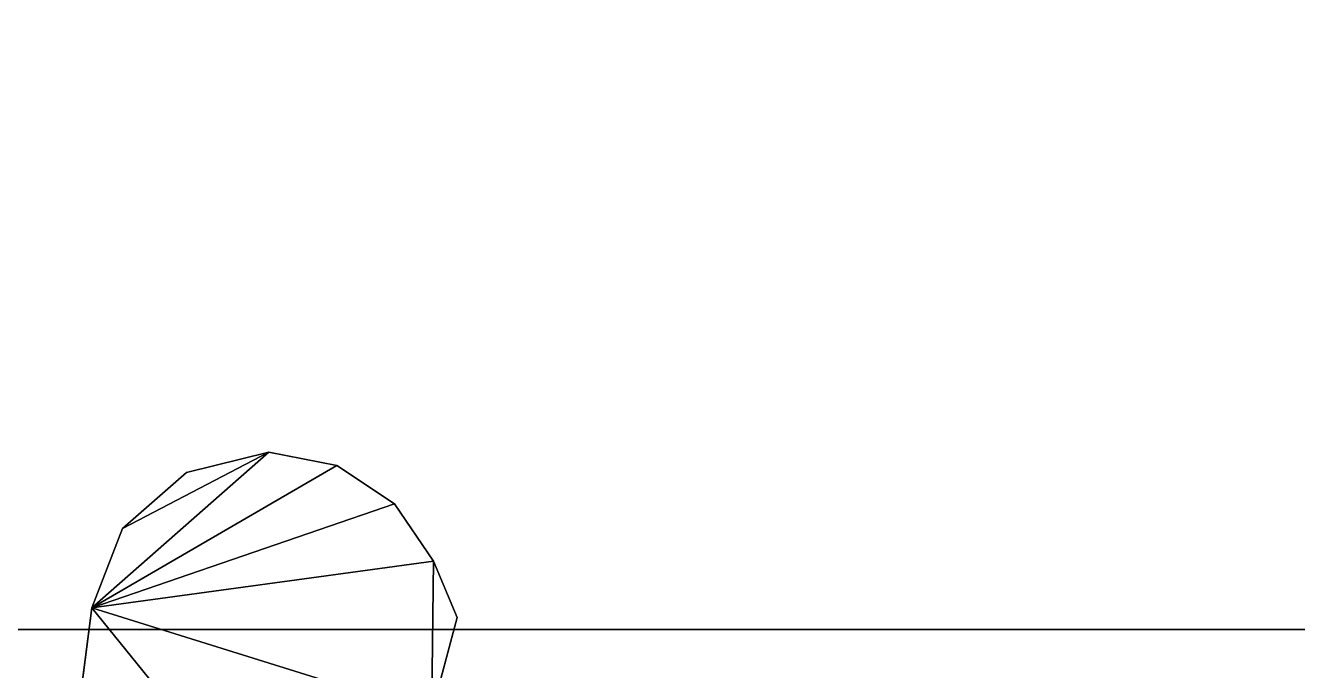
# Model space of a CAD drawing. Extents: x -80 to 3098, y -1530 to 80.
# Drawn here: x 820.09 to 842.54, y -327.72 to -316.34 of the extents above; entities that cross this region are included whole.
import ezdxf

# ---------------------------------------------------------------- set-up
doc = ezdxf.new("R2010")
doc.units = 0

# ---------------------------------------------------------------- blocks, each defined once
blk = doc.blocks.new('Kogan.bajo 1p gola 72x18.Suelo1', base_point=(0, 18))
at = {"layer": 'Blanco', "color": 0}
for points in [[(0, 18), (0, 575), (300, 575), (300, 18)], [(0, 18, 18), (0, 575, 18), (300, 575, 18), (300, 18, 18)]]:
    blk.add_3dface(points, dxfattribs=at)
blk = doc.blocks.new('Kogan.bajo 1p gola 72x18.Suelo')
at = {"layer": 'Blanco'}
blk.add_blockref('Kogan.bajo 1p gola 72x18.Suelo1', (0, 18), dxfattribs=at)
blk = doc.blocks.new('Kogan.bajo 1p gola 72x18.Mobile Shelf [1]1', base_point=(18, 559, 354))
at = {"layer": 'Blanco', "color": 0}
for points in [[(18, 559, 354), (18, 23, 354), (282, 23, 354), (282, 559, 354)], [(18, 559, 372), (18, 23, 372), (282, 23, 372), (282, 559, 372)]]:
    blk.add_3dface(points, dxfattribs=at)
blk = doc.blocks.new('Kogan.bajo 1p gola 72x18.Mobile Shelf [1]')
at = {"layer": 'Blanco'}
blk.add_blockref('Kogan.bajo 1p gola 72x18.Mobile Shelf [1]1', (18, 559, 354), dxfattribs=at)
blk = doc.blocks.new('Kogan.bajo 1p gola 72x18')
at = {"layer": 'Kogan.bajo 1p gola 72x18.Mobile Shelf [1]'}
blk.add_blockref('Kogan.bajo 1p gola 72x18.Mobile Shelf [1]', (0, 0), dxfattribs=at)
at = {"layer": 'Kogan.bajo 1p gola 72x18.Suelo'}
blk.add_blockref('Kogan.bajo 1p gola 72x18.Suelo', (0, 0), dxfattribs=at)
blk = doc.blocks.new('Kogan.alacena 1p.Suelo1', base_point=(18, 18, 20))
at = {"layer": 'Blanco', "color": 0}
for points in [[(18, 18, 20), (18, 347, 20), (282, 347, 20), (282, 18, 20)], [(18, 18, 38), (18, 347, 38), (282, 347, 38), (282, 18, 38)]]:
    blk.add_3dface(points, dxfattribs=at)
blk = doc.blocks.new('Kogan.alacena 1p.Suelo')
at = {"layer": 'Blanco'}
blk.add_blockref('Kogan.alacena 1p.Suelo1', (18, 18, 20), dxfattribs=at)
blk = doc.blocks.new('Kogan.alacena 1p.Techo1', base_point=(282, 18, 930))
at = {"layer": 'Blanco', "color": 0}
for points in [[(282, 18, 930), (282, 347, 930), (18, 347, 930), (18, 18, 930)], [(282, 18, 912), (282, 347, 912), (18, 347, 912), (18, 18, 912)]]:
    blk.add_3dface(points, dxfattribs=at)
blk = doc.blocks.new('Kogan.alacena 1p.Techo')
at = {"layer": 'Blanco'}
blk.add_blockref('Kogan.alacena 1p.Techo1', (282, 18, 930), dxfattribs=at)
blk = doc.blocks.new('Kogan.alacena 1p.Mobile Shelf [1]1', base_point=(18.5, 347, 317.333))
at = {"layer": 'Blanco', "color": 0}
for points in [[(18.5, 347, 317.333), (18.5, 23, 317.333), (281.5, 23, 317.333), (281.5, 347, 317.333)], [(18.5, 347, 335.333), (18.5, 23, 335.333), (281.5, 23, 335.333), (281.5, 347, 335.333)]]:
    blk.add_3dface(points, dxfattribs=at)
at = {"layer": 'f-Grey Extreme Matt', "color": 0}
blk.add_3dface([(18.5, 23, 317.333), (18.5, 23, 335.333), (281.5, 23, 335.333), (281.5, 23, 317.333)], dxfattribs=at)
blk = doc.blocks.new('Kogan.alacena 1p.Mobile Shelf [1]')
at = {"layer": 'Blanco'}
blk.add_blockref('Kogan.alacena 1p.Mobile Shelf [1]1', (18.5, 347, 317.333), dxfattribs=at)
blk = doc.blocks.new('Kogan.alacena 1p.Mobile Shelf [2]1', base_point=(18.5, 347, 614.667))
at = {"layer": 'Blanco', "color": 0}
for points in [[(18.5, 347, 614.667), (18.5, 23, 614.667), (281.5, 23, 614.667), (281.5, 347, 614.667)], [(18.5, 347, 632.667), (18.5, 23, 632.667), (281.5, 23, 632.667), (281.5, 347, 632.667)]]:
    blk.add_3dface(points, dxfattribs=at)
at = {"layer": 'f-Grey Extreme Matt', "color": 0}
blk.add_3dface([(18.5, 23, 614.667), (18.5, 23, 632.667), (281.5, 23, 632.667), (281.5, 23, 614.667)], dxfattribs=at)
blk = doc.blocks.new('Kogan.alacena 1p.Mobile Shelf [2]')
at = {"layer": 'Blanco'}
blk.add_blockref('Kogan.alacena 1p.Mobile Shelf [2]1', (18.5, 347, 614.667), dxfattribs=at)
blk = doc.blocks.new('Kogan.alacena 1p.Door Std (unica) [1]2', base_point=(42.45, 18.8, 781.5))
at = {"layer": 'ACCESSORY', "color": 0, "invisible_edges": 8}
for points in [[(24.39, 26.13, 813.65), (25.588, 25.893, 813.65), (21.266, 23.384, 813.65), (24.39, 26.13, 813.65)], [(24.39, 26.13, 813.65), (25.588, 25.893, 813.65), (21.266, 23.384, 813.65), (24.39, 26.13, 813.65)], [(21.266, 23.384, 806.35), (25.588, 25.893, 806.35), (24.39, 26.13, 806.35), (21.266, 23.384, 806.35)], [(21.266, 23.384, 806.35), (25.588, 25.893, 806.35), (24.39, 26.13, 806.35), (21.266, 23.384, 806.35)], [(21.807, 24.783, 813.65), (24.39, 26.13, 813.65), (21.266, 23.384, 813.65), (21.807, 24.783, 813.65)], [(21.807, 24.783, 813.65), (24.39, 26.13, 813.65), (21.266, 23.384, 813.65), (21.807, 24.783, 813.65)], [(21.807, 24.783, 806.35), (21.266, 23.384, 806.35), (24.39, 26.13, 806.35), (21.807, 24.783, 806.35)], [(21.807, 24.783, 806.35), (21.266, 23.384, 806.35), (24.39, 26.13, 806.35), (21.807, 24.783, 806.35)], [(21.807, 24.783, 813.65), (22.933, 25.773, 813.65), (24.39, 26.13, 813.65), (21.807, 24.783, 813.65)], [(21.807, 24.783, 813.65), (22.933, 25.773, 813.65), (24.39, 26.13, 813.65), (21.807, 24.783, 813.65)], [(22.933, 25.773, 806.35), (21.807, 24.783, 806.35), (24.39, 26.13, 806.35), (22.933, 25.773, 806.35)], [(22.933, 25.773, 806.35), (21.807, 24.783, 806.35), (24.39, 26.13, 806.35), (22.933, 25.773, 806.35)], [(24.39, 26.13, 813.65), (22.933, 25.773, 813.65), (22.933, 25.773, 806.35), (24.39, 26.13, 813.65)], [(24.39, 26.13, 813.65), (22.933, 25.773, 813.65), (22.933, 25.773, 806.35), (24.39, 26.13, 813.65)], [(24.39, 26.13, 806.35), (24.39, 26.13, 813.65), (22.933, 25.773, 806.35), (24.39, 26.13, 806.35)], [(24.39, 26.13, 806.35), (24.39, 26.13, 813.65), (22.933, 25.773, 806.35), (24.39, 26.13, 806.35)], [(24.39, 26.13, 806.35), (25.588, 25.893, 806.35), (25.588, 25.893, 813.65), (24.39, 26.13, 806.35)], [(24.39, 26.13, 806.35), (25.588, 25.893, 806.35), (25.588, 25.893, 813.65), (24.39, 26.13, 806.35)], [(24.39, 26.13, 813.65), (24.39, 26.13, 806.35), (25.588, 25.893, 813.65), (24.39, 26.13, 813.65)], [(24.39, 26.13, 813.65), (24.39, 26.13, 806.35), (25.588, 25.893, 813.65), (24.39, 26.13, 813.65)], [(25.588, 25.893, 813.65), (26.606, 25.219, 813.65), (21.266, 23.384, 813.65), (25.588, 25.893, 813.65)], [(25.588, 25.893, 813.65), (26.606, 25.219, 813.65), (21.266, 23.384, 813.65), (25.588, 25.893, 813.65)], [(26.606, 25.219, 806.35), (25.588, 25.893, 806.35), (21.266, 23.384, 806.35), (26.606, 25.219, 806.35)], [(26.606, 25.219, 806.35), (25.588, 25.893, 806.35), (21.266, 23.384, 806.35), (26.606, 25.219, 806.35)], [(25.588, 25.893, 813.65), (26.606, 25.219, 806.35), (26.606, 25.219, 813.65), (25.588, 25.893, 813.65)], [(25.588, 25.893, 813.65), (26.606, 25.219, 806.35), (26.606, 25.219, 813.65), (25.588, 25.893, 813.65)], [(25.588, 25.893, 806.35), (26.606, 25.219, 806.35), (25.588, 25.893, 813.65), (25.588, 25.893, 806.35)], [(25.588, 25.893, 806.35), (26.606, 25.219, 806.35), (25.588, 25.893, 813.65), (25.588, 25.893, 806.35)], [(26.606, 25.219, 813.65), (27.291, 24.208, 813.65), (21.266, 23.384, 813.65), (26.606, 25.219, 813.65)], [(26.606, 25.219, 813.65), (27.291, 24.208, 813.65), (21.266, 23.384, 813.65), (26.606, 25.219, 813.65)], [(27.291, 24.208, 806.35), (26.606, 25.219, 806.35), (21.266, 23.384, 806.35), (27.291, 24.208, 806.35)], [(27.291, 24.208, 806.35), (26.606, 25.219, 806.35), (21.266, 23.384, 806.35), (27.291, 24.208, 806.35)], [(27.291, 24.208, 813.65), (27.259, 21.517, 813.65), (21.266, 23.384, 813.65), (27.291, 24.208, 813.65)], [(27.291, 24.208, 813.65), (27.259, 21.517, 813.65), (21.266, 23.384, 813.65), (27.291, 24.208, 813.65)], [(27.259, 21.517, 806.35), (27.291, 24.208, 806.35), (21.266, 23.384, 806.35), (27.259, 21.517, 806.35)], [(27.259, 21.517, 806.35), (27.291, 24.208, 806.35), (21.266, 23.384, 806.35), (27.259, 21.517, 806.35)], [(27.713, 23.211, 813.65), (27.259, 21.517, 813.65), (27.291, 24.208, 813.65), (27.713, 23.211, 813.65)], [(27.713, 23.211, 813.65), (27.259, 21.517, 813.65), (27.291, 24.208, 813.65), (27.713, 23.211, 813.65)], [(27.713, 23.211, 806.35), (27.291, 24.208, 806.35), (27.259, 21.517, 806.35), (27.713, 23.211, 806.35)], [(27.713, 23.211, 806.35), (27.291, 24.208, 806.35), (27.259, 21.517, 806.35), (27.713, 23.211, 806.35)], [(27.713, 23.211, 806.35), (27.713, 23.211, 813.65), (27.291, 24.208, 813.65), (27.713, 23.211, 806.35)], [(27.713, 23.211, 806.35), (27.713, 23.211, 813.65), (27.291, 24.208, 813.65), (27.713, 23.211, 806.35)], [(27.291, 24.208, 806.35), (27.713, 23.211, 806.35), (27.291, 24.208, 813.65), (27.291, 24.208, 806.35)], [(27.291, 24.208, 806.35), (27.713, 23.211, 806.35), (27.291, 24.208, 813.65), (27.291, 24.208, 806.35)], [(21.266, 23.384, 813.65), (25.329, 18.357, 813.65), (20.375, 16.499, 813.65), (21.266, 23.384, 813.65)], [(21.266, 23.384, 813.65), (25.329, 18.357, 813.65), (20.375, 16.499, 813.65), (21.266, 23.384, 813.65)], [(21.266, 23.384, 806.35), (20.375, 16.499, 806.35), (25.329, 18.357, 806.35), (21.266, 23.384, 806.35)], [(21.266, 23.384, 806.35), (20.375, 16.499, 806.35), (25.329, 18.357, 806.35), (21.266, 23.384, 806.35)], [(25.329, 18.357, 813.65), (21.266, 23.384, 813.65), (27.259, 21.517, 813.65), (25.329, 18.357, 813.65)], [(25.329, 18.357, 813.65), (21.266, 23.384, 813.65), (27.259, 21.517, 813.65), (25.329, 18.357, 813.65)], [(27.259, 21.517, 806.35), (21.266, 23.384, 806.35), (25.329, 18.357, 806.35), (27.259, 21.517, 806.35)], [(27.259, 21.517, 806.35), (21.266, 23.384, 806.35), (25.329, 18.357, 806.35), (27.259, 21.517, 806.35)]]:
    blk.add_3dface(points, dxfattribs=at)
at = {"layer": 'ACCESSORY', "color": 0}
for points in [[(21.807, 24.783, 813.65), (21.807, 24.783, 806.35), (22.933, 25.773, 806.35), (22.933, 25.773, 813.65)], [(21.807, 24.783, 813.65), (21.807, 24.783, 806.35), (22.933, 25.773, 806.35), (22.933, 25.773, 813.65)], [(26.606, 25.219, 813.65), (26.606, 25.219, 806.35), (27.291, 24.208, 806.35), (27.291, 24.208, 813.65)], [(26.606, 25.219, 813.65), (26.606, 25.219, 806.35), (27.291, 24.208, 806.35), (27.291, 24.208, 813.65)], [(21.266, 23.384, 813.65), (21.266, 23.384, 806.35), (21.807, 24.783, 806.35), (21.807, 24.783, 813.65)], [(21.266, 23.384, 813.65), (21.266, 23.384, 806.35), (21.807, 24.783, 806.35), (21.807, 24.783, 813.65)], [(20.375, 16.499, 813.65), (20.375, 16.499, 806.35), (21.266, 23.384, 806.35), (21.266, 23.384, 813.65)], [(20.375, 16.499, 813.65), (20.375, 16.499, 806.35), (21.266, 23.384, 806.35), (21.266, 23.384, 813.65)], [(27.259, 21.517, 806.35), (27.259, 21.517, 813.65), (27.713, 23.211, 813.65), (27.713, 23.211, 806.35)], [(27.259, 21.517, 806.35), (27.259, 21.517, 813.65), (27.713, 23.211, 813.65), (27.713, 23.211, 806.35)]]:
    blk.add_3dface(points, dxfattribs=at)
blk = doc.blocks.new('Kogan.alacena 1p.Door Std (unica) [1]3', base_point=(42.45, 18.8, 436.5))
at = {"layer": 'ACCESSORY', "color": 0, "invisible_edges": 8}
for points in [[(24.39, 26.13, 468.65), (25.588, 25.893, 468.65), (21.266, 23.384, 468.65), (24.39, 26.13, 468.65)], [(24.39, 26.13, 468.65), (25.588, 25.893, 468.65), (21.266, 23.384, 468.65), (24.39, 26.13, 468.65)], [(21.266, 23.384, 461.35), (25.588, 25.893, 461.35), (24.39, 26.13, 461.35), (21.266, 23.384, 461.35)], [(21.266, 23.384, 461.35), (25.588, 25.893, 461.35), (24.39, 26.13, 461.35), (21.266, 23.384, 461.35)], [(21.807, 24.783, 468.65), (24.39, 26.13, 468.65), (21.266, 23.384, 468.65), (21.807, 24.783, 468.65)], [(21.807, 24.783, 468.65), (24.39, 26.13, 468.65), (21.266, 23.384, 468.65), (21.807, 24.783, 468.65)], [(21.807, 24.783, 461.35), (21.266, 23.384, 461.35), (24.39, 26.13, 461.35), (21.807, 24.783, 461.35)], [(21.807, 24.783, 461.35), (21.266, 23.384, 461.35), (24.39, 26.13, 461.35), (21.807, 24.783, 461.35)], [(21.807, 24.783, 468.65), (22.933, 25.773, 468.65), (24.39, 26.13, 468.65), (21.807, 24.783, 468.65)], [(21.807, 24.783, 468.65), (22.933, 25.773, 468.65), (24.39, 26.13, 468.65), (21.807, 24.783, 468.65)], [(22.933, 25.773, 461.35), (21.807, 24.783, 461.35), (24.39, 26.13, 461.35), (22.933, 25.773, 461.35)], [(22.933, 25.773, 461.35), (21.807, 24.783, 461.35), (24.39, 26.13, 461.35), (22.933, 25.773, 461.35)], [(24.39, 26.13, 468.65), (22.933, 25.773, 468.65), (22.933, 25.773, 461.35), (24.39, 26.13, 468.65)], [(24.39, 26.13, 468.65), (22.933, 25.773, 468.65), (22.933, 25.773, 461.35), (24.39, 26.13, 468.65)], [(24.39, 26.13, 461.35), (24.39, 26.13, 468.65), (22.933, 25.773, 461.35), (24.39, 26.13, 461.35)], [(24.39, 26.13, 461.35), (24.39, 26.13, 468.65), (22.933, 25.773, 461.35), (24.39, 26.13, 461.35)], [(24.39, 26.13, 461.35), (25.588, 25.893, 461.35), (25.588, 25.893, 468.65), (24.39, 26.13, 461.35)], [(24.39, 26.13, 461.35), (25.588, 25.893, 461.35), (25.588, 25.893, 468.65), (24.39, 26.13, 461.35)], [(24.39, 26.13, 468.65), (24.39, 26.13, 461.35), (25.588, 25.893, 468.65), (24.39, 26.13, 468.65)], [(24.39, 26.13, 468.65), (24.39, 26.13, 461.35), (25.588, 25.893, 468.65), (24.39, 26.13, 468.65)], [(25.588, 25.893, 468.65), (26.606, 25.219, 468.65), (21.266, 23.384, 468.65), (25.588, 25.893, 468.65)], [(25.588, 25.893, 468.65), (26.606, 25.219, 468.65), (21.266, 23.384, 468.65), (25.588, 25.893, 468.65)], [(26.606, 25.219, 461.35), (25.588, 25.893, 461.35), (21.266, 23.384, 461.35), (26.606, 25.219, 461.35)], [(26.606, 25.219, 461.35), (25.588, 25.893, 461.35), (21.266, 23.384, 461.35), (26.606, 25.219, 461.35)], [(25.588, 25.893, 468.65), (26.606, 25.219, 461.35), (26.606, 25.219, 468.65), (25.588, 25.893, 468.65)], [(25.588, 25.893, 468.65), (26.606, 25.219, 461.35), (26.606, 25.219, 468.65), (25.588, 25.893, 468.65)], [(25.588, 25.893, 461.35), (26.606, 25.219, 461.35), (25.588, 25.893, 468.65), (25.588, 25.893, 461.35)], [(25.588, 25.893, 461.35), (26.606, 25.219, 461.35), (25.588, 25.893, 468.65), (25.588, 25.893, 461.35)], [(26.606, 25.219, 468.65), (27.291, 24.208, 468.65), (21.266, 23.384, 468.65), (26.606, 25.219, 468.65)], [(26.606, 25.219, 468.65), (27.291, 24.208, 468.65), (21.266, 23.384, 468.65), (26.606, 25.219, 468.65)], [(27.291, 24.208, 461.35), (26.606, 25.219, 461.35), (21.266, 23.384, 461.35), (27.291, 24.208, 461.35)], [(27.291, 24.208, 461.35), (26.606, 25.219, 461.35), (21.266, 23.384, 461.35), (27.291, 24.208, 461.35)], [(27.291, 24.208, 468.65), (27.259, 21.517, 468.65), (21.266, 23.384, 468.65), (27.291, 24.208, 468.65)], [(27.291, 24.208, 468.65), (27.259, 21.517, 468.65), (21.266, 23.384, 468.65), (27.291, 24.208, 468.65)], [(27.259, 21.517, 461.35), (27.291, 24.208, 461.35), (21.266, 23.384, 461.35), (27.259, 21.517, 461.35)], [(27.259, 21.517, 461.35), (27.291, 24.208, 461.35), (21.266, 23.384, 461.35), (27.259, 21.517, 461.35)], [(27.713, 23.211, 468.65), (27.259, 21.517, 468.65), (27.291, 24.208, 468.65), (27.713, 23.211, 468.65)], [(27.713, 23.211, 468.65), (27.259, 21.517, 468.65), (27.291, 24.208, 468.65), (27.713, 23.211, 468.65)], [(27.713, 23.211, 461.35), (27.291, 24.208, 461.35), (27.259, 21.517, 461.35), (27.713, 23.211, 461.35)], [(27.713, 23.211, 461.35), (27.291, 24.208, 461.35), (27.259, 21.517, 461.35), (27.713, 23.211, 461.35)], [(27.713, 23.211, 461.35), (27.713, 23.211, 468.65), (27.291, 24.208, 468.65), (27.713, 23.211, 461.35)], [(27.713, 23.211, 461.35), (27.713, 23.211, 468.65), (27.291, 24.208, 468.65), (27.713, 23.211, 461.35)], [(27.291, 24.208, 461.35), (27.713, 23.211, 461.35), (27.291, 24.208, 468.65), (27.291, 24.208, 461.35)], [(27.291, 24.208, 461.35), (27.713, 23.211, 461.35), (27.291, 24.208, 468.65), (27.291, 24.208, 461.35)], [(21.266, 23.384, 468.65), (25.329, 18.357, 468.65), (20.375, 16.499, 468.65), (21.266, 23.384, 468.65)], [(21.266, 23.384, 468.65), (25.329, 18.357, 468.65), (20.375, 16.499, 468.65), (21.266, 23.384, 468.65)], [(21.266, 23.384, 461.35), (20.375, 16.499, 461.35), (25.329, 18.357, 461.35), (21.266, 23.384, 461.35)], [(21.266, 23.384, 461.35), (20.375, 16.499, 461.35), (25.329, 18.357, 461.35), (21.266, 23.384, 461.35)], [(25.329, 18.357, 468.65), (21.266, 23.384, 468.65), (27.259, 21.517, 468.65), (25.329, 18.357, 468.65)], [(25.329, 18.357, 468.65), (21.266, 23.384, 468.65), (27.259, 21.517, 468.65), (25.329, 18.357, 468.65)], [(27.259, 21.517, 461.35), (21.266, 23.384, 461.35), (25.329, 18.357, 461.35), (27.259, 21.517, 461.35)], [(27.259, 21.517, 461.35), (21.266, 23.384, 461.35), (25.329, 18.357, 461.35), (27.259, 21.517, 461.35)]]:
    blk.add_3dface(points, dxfattribs=at)
at = {"layer": 'ACCESSORY', "color": 0}
for points in [[(21.807, 24.783, 468.65), (21.807, 24.783, 461.35), (22.933, 25.773, 461.35), (22.933, 25.773, 468.65)], [(21.807, 24.783, 468.65), (21.807, 24.783, 461.35), (22.933, 25.773, 461.35), (22.933, 25.773, 468.65)], [(26.606, 25.219, 468.65), (26.606, 25.219, 461.35), (27.291, 24.208, 461.35), (27.291, 24.208, 468.65)], [(26.606, 25.219, 468.65), (26.606, 25.219, 461.35), (27.291, 24.208, 461.35), (27.291, 24.208, 468.65)], [(21.266, 23.384, 468.65), (21.266, 23.384, 461.35), (21.807, 24.783, 461.35), (21.807, 24.783, 468.65)], [(21.266, 23.384, 468.65), (21.266, 23.384, 461.35), (21.807, 24.783, 461.35), (21.807, 24.783, 468.65)], [(20.375, 16.499, 468.65), (20.375, 16.499, 461.35), (21.266, 23.384, 461.35), (21.266, 23.384, 468.65)], [(20.375, 16.499, 468.65), (20.375, 16.499, 461.35), (21.266, 23.384, 461.35), (21.266, 23.384, 468.65)], [(27.259, 21.517, 461.35), (27.259, 21.517, 468.65), (27.713, 23.211, 468.65), (27.713, 23.211, 461.35)], [(27.259, 21.517, 461.35), (27.259, 21.517, 468.65), (27.713, 23.211, 468.65), (27.713, 23.211, 461.35)]]:
    blk.add_3dface(points, dxfattribs=at)
blk = doc.blocks.new('Kogan.alacena 1p.Door Std (unica) [1]4', base_point=(42.45, 18.8, 91.5))
at = {"layer": 'ACCESSORY', "color": 0, "invisible_edges": 8}
for points in [[(24.39, 26.13, 123.65), (25.588, 25.893, 123.65), (21.266, 23.384, 123.65), (24.39, 26.13, 123.65)], [(24.39, 26.13, 123.65), (25.588, 25.893, 123.65), (21.266, 23.384, 123.65), (24.39, 26.13, 123.65)], [(21.266, 23.384, 116.35), (25.588, 25.893, 116.35), (24.39, 26.13, 116.35), (21.266, 23.384, 116.35)], [(21.266, 23.384, 116.35), (25.588, 25.893, 116.35), (24.39, 26.13, 116.35), (21.266, 23.384, 116.35)], [(21.807, 24.783, 123.65), (24.39, 26.13, 123.65), (21.266, 23.384, 123.65), (21.807, 24.783, 123.65)], [(21.807, 24.783, 123.65), (24.39, 26.13, 123.65), (21.266, 23.384, 123.65), (21.807, 24.783, 123.65)], [(21.807, 24.783, 116.35), (21.266, 23.384, 116.35), (24.39, 26.13, 116.35), (21.807, 24.783, 116.35)], [(21.807, 24.783, 116.35), (21.266, 23.384, 116.35), (24.39, 26.13, 116.35), (21.807, 24.783, 116.35)], [(21.807, 24.783, 123.65), (22.933, 25.773, 123.65), (24.39, 26.13, 123.65), (21.807, 24.783, 123.65)], [(21.807, 24.783, 123.65), (22.933, 25.773, 123.65), (24.39, 26.13, 123.65), (21.807, 24.783, 123.65)], [(22.933, 25.773, 116.35), (21.807, 24.783, 116.35), (24.39, 26.13, 116.35), (22.933, 25.773, 116.35)], [(22.933, 25.773, 116.35), (21.807, 24.783, 116.35), (24.39, 26.13, 116.35), (22.933, 25.773, 116.35)], [(24.39, 26.13, 123.65), (22.933, 25.773, 123.65), (22.933, 25.773, 116.35), (24.39, 26.13, 123.65)], [(24.39, 26.13, 123.65), (22.933, 25.773, 123.65), (22.933, 25.773, 116.35), (24.39, 26.13, 123.65)], [(24.39, 26.13, 116.35), (24.39, 26.13, 123.65), (22.933, 25.773, 116.35), (24.39, 26.13, 116.35)], [(24.39, 26.13, 116.35), (24.39, 26.13, 123.65), (22.933, 25.773, 116.35), (24.39, 26.13, 116.35)], [(24.39, 26.13, 116.35), (25.588, 25.893, 116.35), (25.588, 25.893, 123.65), (24.39, 26.13, 116.35)], [(24.39, 26.13, 116.35), (25.588, 25.893, 116.35), (25.588, 25.893, 123.65), (24.39, 26.13, 116.35)], [(24.39, 26.13, 123.65), (24.39, 26.13, 116.35), (25.588, 25.893, 123.65), (24.39, 26.13, 123.65)], [(24.39, 26.13, 123.65), (24.39, 26.13, 116.35), (25.588, 25.893, 123.65), (24.39, 26.13, 123.65)], [(25.588, 25.893, 123.65), (26.606, 25.219, 123.65), (21.266, 23.384, 123.65), (25.588, 25.893, 123.65)], [(25.588, 25.893, 123.65), (26.606, 25.219, 123.65), (21.266, 23.384, 123.65), (25.588, 25.893, 123.65)], [(26.606, 25.219, 116.35), (25.588, 25.893, 116.35), (21.266, 23.384, 116.35), (26.606, 25.219, 116.35)], [(26.606, 25.219, 116.35), (25.588, 25.893, 116.35), (21.266, 23.384, 116.35), (26.606, 25.219, 116.35)], [(25.588, 25.893, 123.65), (26.606, 25.219, 116.35), (26.606, 25.219, 123.65), (25.588, 25.893, 123.65)], [(25.588, 25.893, 123.65), (26.606, 25.219, 116.35), (26.606, 25.219, 123.65), (25.588, 25.893, 123.65)], [(25.588, 25.893, 116.35), (26.606, 25.219, 116.35), (25.588, 25.893, 123.65), (25.588, 25.893, 116.35)], [(25.588, 25.893, 116.35), (26.606, 25.219, 116.35), (25.588, 25.893, 123.65), (25.588, 25.893, 116.35)], [(26.606, 25.219, 123.65), (27.291, 24.208, 123.65), (21.266, 23.384, 123.65), (26.606, 25.219, 123.65)], [(26.606, 25.219, 123.65), (27.291, 24.208, 123.65), (21.266, 23.384, 123.65), (26.606, 25.219, 123.65)], [(27.291, 24.208, 116.35), (26.606, 25.219, 116.35), (21.266, 23.384, 116.35), (27.291, 24.208, 116.35)], [(27.291, 24.208, 116.35), (26.606, 25.219, 116.35), (21.266, 23.384, 116.35), (27.291, 24.208, 116.35)], [(27.291, 24.208, 123.65), (27.259, 21.517, 123.65), (21.266, 23.384, 123.65), (27.291, 24.208, 123.65)], [(27.291, 24.208, 123.65), (27.259, 21.517, 123.65), (21.266, 23.384, 123.65), (27.291, 24.208, 123.65)], [(27.259, 21.517, 116.35), (27.291, 24.208, 116.35), (21.266, 23.384, 116.35), (27.259, 21.517, 116.35)], [(27.259, 21.517, 116.35), (27.291, 24.208, 116.35), (21.266, 23.384, 116.35), (27.259, 21.517, 116.35)], [(27.713, 23.211, 123.65), (27.259, 21.517, 123.65), (27.291, 24.208, 123.65), (27.713, 23.211, 123.65)], [(27.713, 23.211, 123.65), (27.259, 21.517, 123.65), (27.291, 24.208, 123.65), (27.713, 23.211, 123.65)], [(27.713, 23.211, 116.35), (27.291, 24.208, 116.35), (27.259, 21.517, 116.35), (27.713, 23.211, 116.35)], [(27.713, 23.211, 116.35), (27.291, 24.208, 116.35), (27.259, 21.517, 116.35), (27.713, 23.211, 116.35)], [(27.713, 23.211, 116.35), (27.713, 23.211, 123.65), (27.291, 24.208, 123.65), (27.713, 23.211, 116.35)], [(27.713, 23.211, 116.35), (27.713, 23.211, 123.65), (27.291, 24.208, 123.65), (27.713, 23.211, 116.35)], [(27.291, 24.208, 116.35), (27.713, 23.211, 116.35), (27.291, 24.208, 123.65), (27.291, 24.208, 116.35)], [(27.291, 24.208, 116.35), (27.713, 23.211, 116.35), (27.291, 24.208, 123.65), (27.291, 24.208, 116.35)], [(21.266, 23.384, 123.65), (25.329, 18.357, 123.65), (20.375, 16.499, 123.65), (21.266, 23.384, 123.65)], [(21.266, 23.384, 123.65), (25.329, 18.357, 123.65), (20.375, 16.499, 123.65), (21.266, 23.384, 123.65)], [(21.266, 23.384, 116.35), (20.375, 16.499, 116.35), (25.329, 18.357, 116.35), (21.266, 23.384, 116.35)], [(21.266, 23.384, 116.35), (20.375, 16.499, 116.35), (25.329, 18.357, 116.35), (21.266, 23.384, 116.35)], [(25.329, 18.357, 123.65), (21.266, 23.384, 123.65), (27.259, 21.517, 123.65), (25.329, 18.357, 123.65)], [(25.329, 18.357, 123.65), (21.266, 23.384, 123.65), (27.259, 21.517, 123.65), (25.329, 18.357, 123.65)], [(27.259, 21.517, 116.35), (21.266, 23.384, 116.35), (25.329, 18.357, 116.35), (27.259, 21.517, 116.35)], [(27.259, 21.517, 116.35), (21.266, 23.384, 116.35), (25.329, 18.357, 116.35), (27.259, 21.517, 116.35)]]:
    blk.add_3dface(points, dxfattribs=at)
at = {"layer": 'ACCESSORY', "color": 0}
for points in [[(21.807, 24.783, 123.65), (21.807, 24.783, 116.35), (22.933, 25.773, 116.35), (22.933, 25.773, 123.65)], [(21.807, 24.783, 123.65), (21.807, 24.783, 116.35), (22.933, 25.773, 116.35), (22.933, 25.773, 123.65)], [(26.606, 25.219, 123.65), (26.606, 25.219, 116.35), (27.291, 24.208, 116.35), (27.291, 24.208, 123.65)], [(26.606, 25.219, 123.65), (26.606, 25.219, 116.35), (27.291, 24.208, 116.35), (27.291, 24.208, 123.65)], [(21.266, 23.384, 123.65), (21.266, 23.384, 116.35), (21.807, 24.783, 116.35), (21.807, 24.783, 123.65)], [(21.266, 23.384, 123.65), (21.266, 23.384, 116.35), (21.807, 24.783, 116.35), (21.807, 24.783, 123.65)], [(20.375, 16.499, 123.65), (20.375, 16.499, 116.35), (21.266, 23.384, 116.35), (21.266, 23.384, 123.65)], [(20.375, 16.499, 123.65), (20.375, 16.499, 116.35), (21.266, 23.384, 116.35), (21.266, 23.384, 123.65)], [(27.259, 21.517, 116.35), (27.259, 21.517, 123.65), (27.713, 23.211, 123.65), (27.713, 23.211, 116.35)], [(27.259, 21.517, 116.35), (27.259, 21.517, 123.65), (27.713, 23.211, 123.65), (27.713, 23.211, 116.35)]]:
    blk.add_3dface(points, dxfattribs=at)
blk = doc.blocks.new('Kogan.alacena 1p.Door Std (unica) [1]')
for name, p in [('Kogan.alacena 1p.Door Std (unica) [1]2', (42.45, 18.8, 781.5)), ('Kogan.alacena 1p.Door Std (unica) [1]3', (42.45, 18.8, 436.5)), ('Kogan.alacena 1p.Door Std (unica) [1]4', (42.45, 18.8, 91.5))]:
    blk.add_blockref(name, p)
blk = doc.blocks.new('Kogan.alacena 1p')
at = {"layer": 'Kogan.alacena 1p.Door Std (unica) [1]'}
blk.add_blockref('Kogan.alacena 1p.Door Std (unica) [1]', (0, 0), dxfattribs=at)
at = {"layer": 'Kogan.alacena 1p.Mobile Shelf [1]'}
blk.add_blockref('Kogan.alacena 1p.Mobile Shelf [1]', (0, 0), dxfattribs=at)
at = {"layer": 'Kogan.alacena 1p.Mobile Shelf [2]'}
blk.add_blockref('Kogan.alacena 1p.Mobile Shelf [2]', (0, 0), dxfattribs=at)
at = {"layer": 'Kogan.alacena 1p.Suelo'}
blk.add_blockref('Kogan.alacena 1p.Suelo', (0, 0), dxfattribs=at)
at = {"layer": 'Kogan.alacena 1p.Techo'}
blk.add_blockref('Kogan.alacena 1p.Techo', (0, 0), dxfattribs=at)
blk = doc.blocks.new('Kogan.piso alacena con led[1.Suelo (1)')
at = {"layer": 'f-Grey Extreme Matt', "color": 0}
for points, invisible_edges in [([(292, 140, 18), (0, 304, 18), (0, 0, 18), (292, 140, 18)], 13), ([(300, 0, 18), (292, 140, 18), (0, 0, 18), (300, 0, 18)], 11)]:
    blk.add_3dface(points, dxfattribs=dict(at, invisible_edges=invisible_edges))
blk.add_3dface([(0, 0), (300, 0), (300, 146.25), (0, 146.25)], dxfattribs=at)
blk = doc.blocks.new('Kogan.piso alacena con led[1.Suelo')
at = {"layer": 'f-Grey Extreme Matt'}
blk.add_blockref('Kogan.piso alacena con led[1.Suelo (1)', (0, 0), dxfattribs=at)
blk = doc.blocks.new('Kogan.piso alacena con led[1')
at = {"layer": 'Kogan.piso alacena con led[1.Suelo'}
blk.add_blockref('Kogan.piso alacena con led[1.Suelo', (0, 0), dxfattribs=at)
blk = doc.blocks.new('Kogan.Sobre[1].Sobre[1]1', base_point=(2361, -1418, 880))
at = {"layer": 'zz-Cooker-top', "color": 0}
for points, invisible_edges in [([(800, -600, 880), (3018, 0, 880), (2361, -600, 880), (800, -600, 880)], 11), ([(800, 0, 880), (3018, 0, 880), (800, -600, 880), (800, 0, 880)], 10), ([(2361, -600, 890), (800, 0, 890), (800, -600, 890), (2361, -600, 890)], 9), ([(3018, 0, 890), (800, 0, 890), (2361, -600, 890), (3018, 0, 890)], 14)]:
    blk.add_3dface(points, dxfattribs=dict(at, invisible_edges=invisible_edges))
blk = doc.blocks.new('Kogan.Sobre[1].Sobre[1]')
at = {"layer": 'zz-Cooker-top'}
blk.add_blockref('Kogan.Sobre[1].Sobre[1]1', (2361, -1418, 880), dxfattribs=at)
blk = doc.blocks.new('Kogan.Sobre[1]')
at = {"layer": 'Kogan.Sobre[1].Sobre[1]'}
blk.add_blockref('Kogan.Sobre[1].Sobre[1]', (0, 0), dxfattribs=at)

msp = doc.modelspace()

# ---------------------------------------------------------------- block references
for name, p in [('Kogan.bajo 1p gola 72x18', (800, -580, 100)), ('Kogan.alacena 1p', (800, -350, 1450)), ('Kogan.Sobre[1]', (0, 0)), ('Kogan.piso alacena con led[1', (800, -350, 1432))]:
    msp.add_blockref(name, p)

doc.saveas('drawing.dxf')
